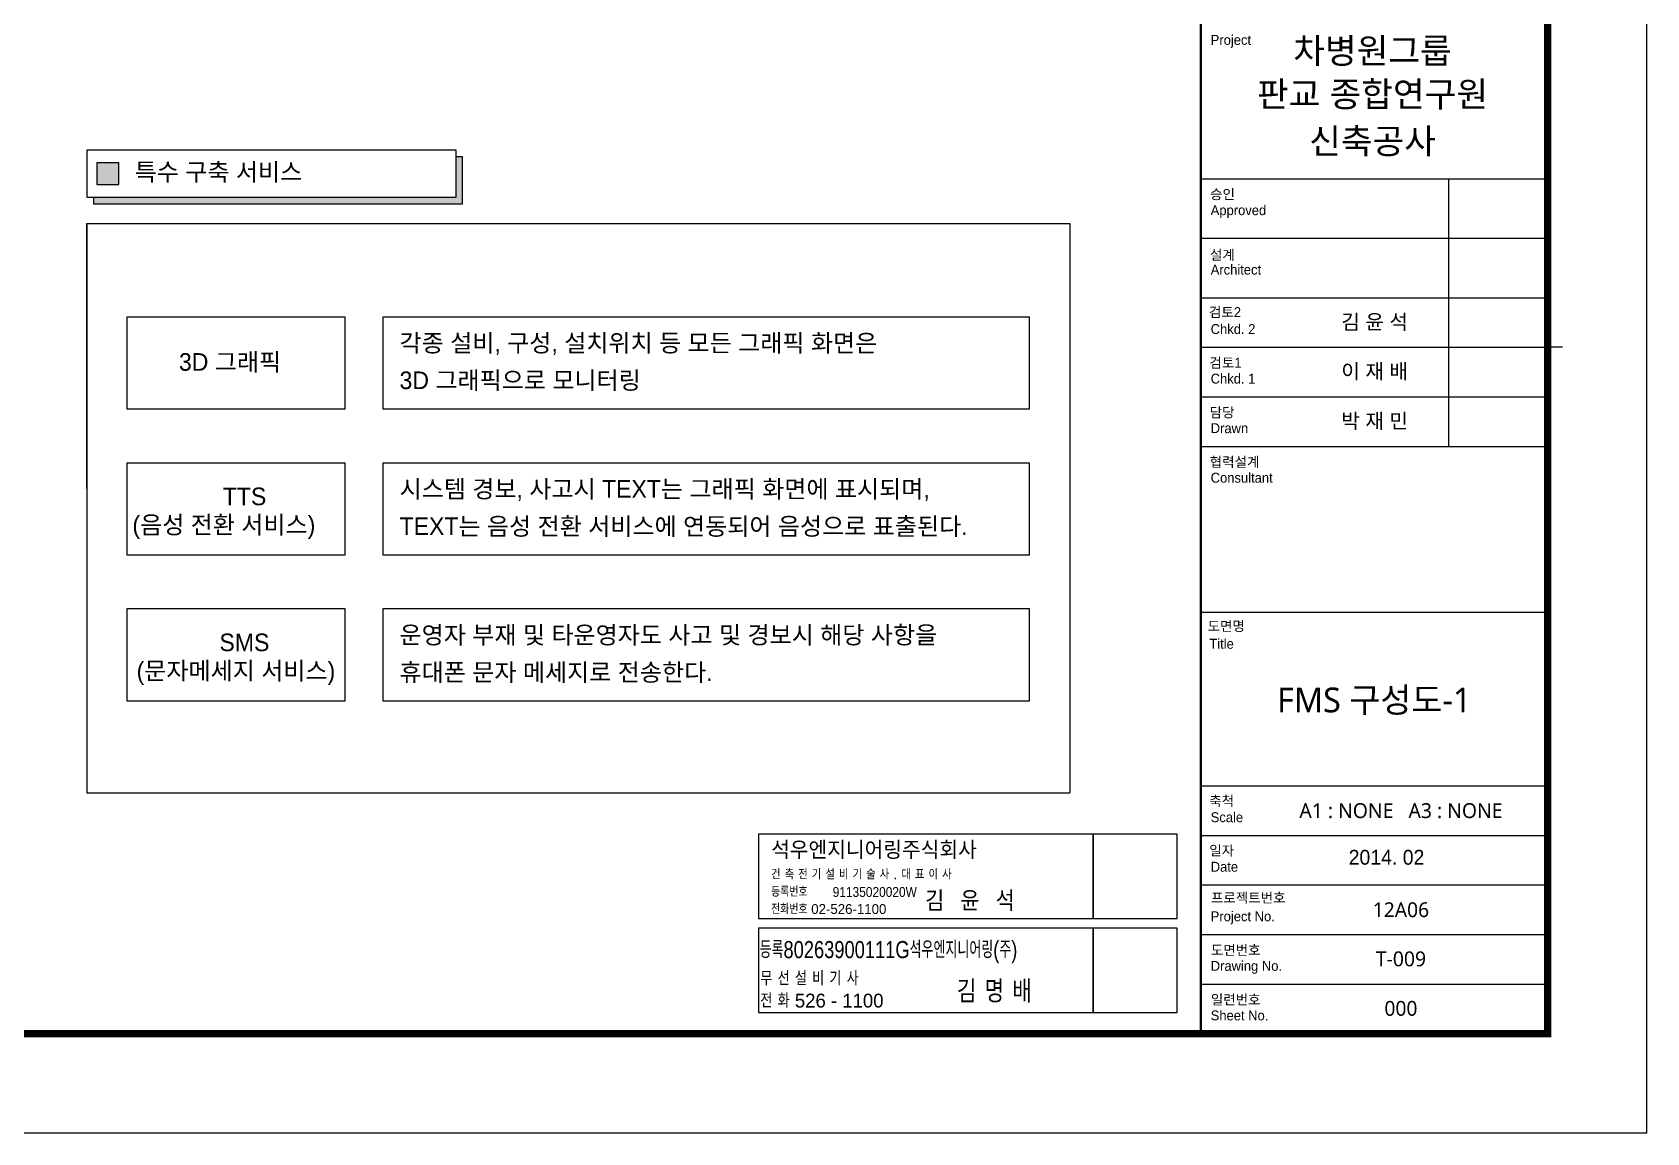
# Model space of a CAD drawing. Header units: millimetres. Extents: x 2538 to 3379, y -887 to -293.
# Drawn here: x 3052.9 to 3378.7, y -886.7 to -664.6 of the extents above; entities that cross this region are included whole.
import ezdxf
from ezdxf.enums import TextEntityAlignment as Align

# ---------------------------------------------------------------- set-up
doc = ezdxf.new("R2010")
doc.units = ezdxf.units.MM
doc.header["$LTSCALE"] = 40
doc.header["$MEASUREMENT"] = 0
doc.layers.get('0').update_dxf_attribs({"linetype": 'CONTINUOUS'})
for name, color, linetype in [('001dmp-FORM', 7, 'CONTINUOUS'), ('003dmp-TIT', 2, 'CONTINUOUS'), ('1', 3, 'CONTINUOUS'), ('FORM', 7, 'CONTINUOUS')]:
    doc.layers.add(name, color=color, linetype=linetype)
doc.styles.add('GHM1', font='GEM1', dxfattribs={"bigfont": 'GHM1'})
doc.styles.add('HAUD01', font='Dotum.ttf')
doc.styles.add('SUKWOO', font='malgun.ttf')
doc.styles.add('돋움', font='Dotum.ttf')

# ---------------------------------------------------------------- blocks, each defined once
blk = doc.blocks.new('FORM_ELEC_SUKWOO$0$')
at = {"layer": '001dmp-FORM'}
for p, q in [((144420, 37018), (157881, 37018)), ((154035, 37018), (154035, 26634)), ((144420, 34711), (157881, 34711)), ((144420, 32403), (157881, 32403)), ((144420, 30480), (157881, 30480)), ((158458, 30480), (157881, 30480)), ((144420, 28557), (157881, 28557)), ((144420, 26634), (157881, 26634)), ((157881, 20192), (144420, 20192)), ((144420, 13461), (157881, 13461)), ((144420, 11538), (157881, 11538)), ((144420, 9615), (157881, 9615)), ((144420, 7692), (157881, 7692)), ((144420, 5769), (157881, 5769))]:
    blk.add_line(p, q, dxfattribs=at)
at = {"layer": '001dmp-FORM', "color": 30}
blk.add_lwpolyline([(161727, 114228), (0, 114228), (0, 0), (161727, 0)], close=True, dxfattribs=at)
at = {"layer": '001dmp-FORM', "const_width": 288}
blk.add_lwpolyline([(5769, 3846), (5769, 110382), (157881, 110382), (157881, 3846)], close=True, dxfattribs=at)
at = {"layer": '001dmp-FORM', "const_width": 96.2}
blk.add_lwpolyline([(144420, 3846), (144420, 110382)], dxfattribs=at)
at = {"layer": '001dmp-FORM', "color": 3, "linetype": 'Continuous', "style": '돋움'}
for s, height, p in [('Project', 384.6, (144805, 42409)), ('Approved', 384.6, (144805, 35801)), ('Architect', 384.6, (144805, 33494)), ('Chkd. 2', 384.6, (144805, 31187)), ('Chkd. 1', 384.6, (144805, 29264)), ('Drawn', 384.6, (144805, 27341)), ('Consultant', 384.6, (144805, 25418)), ('Title', 384.6, (144751, 18974)), ('Scale', 384.6, (144805, 12243)), ('Date', 384.6, (144805, 10320)), ('Project No.', 384.61, (144805, 8397)), ('Drawing No.', 384.61, (144805, 6474)), ('Sheet No.', 384.6, (144805, 4551))]:
    blk.add_text(s, height=height, dxfattribs=at).set_placement(p, align=Align.MIDDLE_LEFT)
at = {"layer": '001dmp-FORM', "color": 3, "style": '돋움'}
for s, p in [('차병원그룹', (151086, 41999)), ('판교 종합연구원', (151086, 40320)), ('신축공사', (151086, 38495))]:
    blk.add_text(s, height=980.7, dxfattribs=at).set_placement(p, align=Align.MIDDLE)
at = {"layer": '001dmp-FORM', "color": 3, "linetype": 'Continuous', "style": '돋움'}
for s, p in [('승인', (144781, 36229)), ('설계', (144775, 33876)), ('검토2', (144737, 31652)), ('검토1', (144755, 29688)), ('담당', (144767, 27761)), ('협력설계', (144767, 25838)), ('도면명', (144683, 19468)), ('축척', (144750, 12681)), ('일자', (144750, 10758)), ('프로젝트번호', (144814, 8925)), ('도면번호', (144810, 6895)), ('일련번호', (144810, 4972))]:
    blk.add_text(s, height=384.6, dxfattribs=at).set_placement(p)
at = {"layer": '001dmp-FORM', "style": '돋움'}
for s, p in [('김 윤 석', (151167, 31468)), ('이 재 배', (151167, 29545)), ('박 재 민', (151167, 27622))]:
    blk.add_text(s, height=576.9, rotation=0.00002, dxfattribs=at).set_placement(p, align=Align.MIDDLE_CENTER)
at = {"layer": '001dmp-FORM', "color": 3, "style": '돋움'}
blk.add_text('2014. 02', height=576.9, rotation=0.00002, dxfattribs=at).set_placement((151629, 10689), align=Align.MIDDLE_CENTER)
blk = doc.blocks.new('FORM_ELEC_SUKWOO')
at = {"layer": '001dmp-FORM'}
blk.add_blockref('FORM_ELEC_SUKWOO$0$', (12, -1), dxfattribs=at)
blk = doc.blocks.new('A$C5DED600C')
at = {"layer": 'FORM', "color": 1}
blk.add_lwpolyline([(0, 0), (67.5, 0), (67.5, 17), (0, 17)], close=True, dxfattribs=at)
at = {"layer": 'FORM', "color": 7, "style": 'GHM1'}
for s, height, width, p in [('석우엔지니어링주식회사', 3.6, 1.2, (2.51, 11.96)), ('건 축 전 기 설 비 기 술 사 . 대 표 이 사', 2, 1.1, (2.51, 7.88)), ('91135020020W', 2, 0.9, (14.94, 4.32)), ('김  윤  석', 4, 1.1, (33.61, 1.5))]:
    blk.add_text(s, height=height, dxfattribs=dict(at, width=width)).set_placement(p)
for s, p in [('등록번호', (2.51, 4.38)), ('전화번호 02-526-1100', (2.51, 0.88))]:
    blk.add_text(s, height=2, dxfattribs=at).set_placement(p)
blk = doc.blocks.new('A$C4B1C78CA')
at = {"color": 1}
blk.add_lwpolyline([(0, -17), (67.5, -17), (67.5, 0), (0, 0)], close=True, dxfattribs=at)
at = {"layer": 'FORM', "color": 1}
blk.add_lwpolyline([(67.5, -17), (84.5, -17), (84.5, 0), (67.5, 0)], close=True, dxfattribs=at)
blk.add_lwpolyline([(67.5, -17), (84.5, -17), (84.5, 0), (67.5, 0)], close=True, dxfattribs=at)
at = {"color": 7, "style": 'GHM1', "width": 0.8}
blk.add_text('등록80263900111G석우엔지니어링(주)', height=3.45, dxfattribs=at).set_placement((0.19, -6.03))
at = {"color": 7, "style": 'GHM1'}
for s, height, p in [('무 선 설 비 기 사', 2.8, (0.33, -11.5)), ('전 화 526 - 1100', 2.8, (0.33, -16)), ('김 명 배', 4.5, (40.01, -15))]:
    blk.add_text(s, height=height, dxfattribs=at).set_placement(p)

msp = doc.modelspace()

# ---------------------------------------------------------------- hatches: boundary and pattern name
msp.add_hatch(color=256).paths.add_polyline_path([(3139.73, -689.74), (3138.4, -689.74), (3138.4, -697.91), (3065.2, -697.91), (3065.2, -699.25), (3139.73, -699.25)])
at = {"layer": '1'}
msp.add_hatch(color=7, dxfattribs=at).paths.add_polyline_path([(3065.86, -695.35), (3070.36, -695.35), (3070.36, -690.97), (3065.86, -690.97)])

# ---------------------------------------------------------------- linework, layer by layer
at = {"color": 1}
for points in [[(3072.02, -722.01), (3115.93, -722.01), (3115.93, -740.66), (3072.02, -740.66)], [(3123.71, -722.01), (3254.08, -722.01), (3254.08, -740.66), (3123.71, -740.66)], [(3072.02, -751.47), (3115.93, -751.47), (3115.93, -770.12), (3072.02, -770.12)], [(3123.71, -751.47), (3254.08, -751.47), (3254.08, -770.12), (3123.71, -770.12)], [(3072.02, -780.93), (3115.93, -780.93), (3115.93, -799.58), (3072.02, -799.58)], [(3123.71, -780.93), (3254.08, -780.93), (3254.08, -799.58), (3123.71, -799.58)]]:
    msp.add_lwpolyline(points, close=True, dxfattribs=at)
at = {"layer": '1', "color": 7}
for p, q in [((3063.86, -703.23), (3063.86, -818.11)), ((3063.86, -756.68), (3063.86, -703.23)), ((3063.86, -703.23), (3262.25, -703.23)), ((3262.25, -703.23), (3262.25, -818.11)), ((3063.86, -818.11), (3262.25, -818.11))]:
    msp.add_line(p, q, dxfattribs=at)
for points in [[(3063.86, -697.91), (3138.4, -697.91), (3138.4, -688.4), (3063.86, -688.4)], [(3065.86, -695.35), (3070.36, -695.35), (3070.36, -690.97), (3065.86, -690.97)]]:
    msp.add_lwpolyline(points, close=True, dxfattribs=at)
msp.add_lwpolyline([(3065.2, -697.91), (3065.2, -699.25), (3139.73, -699.25), (3139.73, -689.74), (3138.4, -689.74)], dxfattribs=at)
at = {"layer": 'FORM', "color": 1}
for points in [[(3266.97, -843.43), (3283.97, -843.43), (3283.97, -826.43), (3266.97, -826.43)], [(3266.97, -862.43), (3283.97, -862.43), (3283.97, -845.43), (3266.97, -845.43)], [(3266.97, -862.43), (3283.97, -862.43), (3283.97, -845.43), (3266.97, -845.43)]]:
    msp.add_lwpolyline(points, close=True, dxfattribs=at)

# ---------------------------------------------------------------- block references
at = {"color": 4, "xscale": 0.005200107262485331, "yscale": 0.005200107262485331, "zscale": 0.005200107262485331}
msp.add_blockref('FORM_ELEC_SUKWOO', (2537.65, -886.68), dxfattribs=at)
at = {"color": 2, "linetype": 'Continuous'}
msp.add_blockref('A$C4B1C78CA', (3199.47, -845.43), dxfattribs=at)
at = {"layer": 'FORM', "color": 3}
msp.add_blockref('A$C5DED600C', (3199.47, -843.43), dxfattribs=at)

# ---------------------------------------------------------------- texts
at = {"layer": '001dmp-FORM', "color": 3, "style": 'SUKWOO'}
for s, p in [('A1 : NONE   A3 : NONE', (3329.11, -821.69)), ('T-009', (3329.11, -851.6))]:
    msp.add_text(s, height=3, dxfattribs=at).set_placement(p, align=Align.MIDDLE_CENTER)
for s, p in [('12A06', (3329.11, -841.69)), ('000', (3329.11, -861.6))]:
    msp.add_text(s, height=2.983, rotation=0, dxfattribs=at).set_placement(p, align=Align.MIDDLE_CENTER)
at = {"layer": '003dmp-TIT', "color": 3, "style": 'SUKWOO'}
msp.add_text('FMS 구성도-1', height=5, dxfattribs=at).set_placement((3323.72, -799.35), align=Align.MIDDLE_CENTER)
at = {"layer": '1', "color": 7, "style": 'HAUD01'}
for s, height, p in [('특수 구축 서비스', 3.556, (3073.53, -694.59)), ('각종 설비, 구성, 설치위치 등 모든 그래픽 화면은', 3.5563, (3126.99, -729.09)), ('3D 그래픽', 3.556, (3082.47, -732.92)), ('3D 그래픽으로 모니터링', 3.5563, (3126.99, -736.62)), ('시스템 경보, 사고시 TEXT는 그래픽 화면에 표시되며, ', 3.5563, (3126.99, -758.55)), ('TTS', 3.556, (3091.31, -760.05)), ('(음성 전환 서비스)', 3.5563, (3073.08, -765.79)), ('TEXT는 음성 전환 서비스에 연동되어 음성으로 표출된다.', 3.5563, (3126.99, -766.08)), ('운영자 부재 및 타운영자도 사고 및 경보시 해당 사항을', 3.5563, (3126.99, -788.01)), ('SMS', 3.556, (3090.64, -789.51)), ('(문자메세지 서비스)', 3.5563, (3073.92, -795.25)), ('휴대폰 문자 메세지로 전송한다.', 3.5563, (3126.99, -795.54))]:
    msp.add_text(s, height=height, dxfattribs=at).set_placement(p)

doc.saveas('drawing.dxf')
